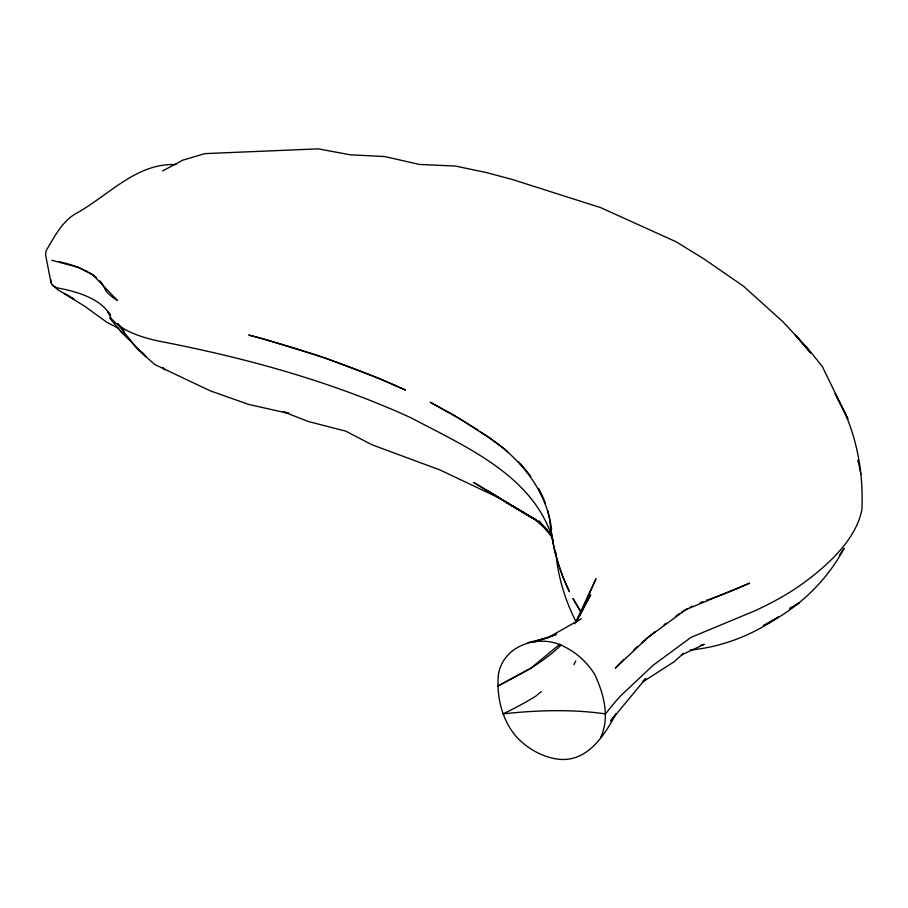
<?xml version="1.0" encoding="UTF-8"?>
<svg xmlns="http://www.w3.org/2000/svg" width="908" height="908" viewBox="0 0 908 908"><rect width="100%" height="100%" fill="white"/><g stroke="black" fill="none" stroke-linecap="round" stroke-linejoin="round"><path stroke-width="1.36" d="M600.846 737.058C610.062 716.866 603.661 693.269 594.581 674.201C587.306 662.602 577.079 653.136 564.867 646.95C540.249 633.353 503.679 644.43 498.447 674.179C496.301 696.209 501.784 720.067 516.618 737.035C525.868 746.853 537.502 754.207 550.577 757.669C583.606 766.908 602.424 739.089 616.033 713.87L610.539 721.065L645.826 678.503L643.057 680.989M581.143 612.389L573.084 598.712L581.143 612.389L596 578.771L575.831 621.901M579.247 616.078L580.518 613.615M573.879 664.633L575.774 660.945M576.319 622.105L590.654 594.797L574.775 623.864M839.389 555.287L844.134 548.262C826.348 581.676 797.303 609.177 763.276 625.68L778.417 617.009C752.369 635.225 721.928 647.029 690.228 650.071M559.827 644.192L530.522 668.447L497.516 686.289L530.522 668.447A235.603 83.661 -11 0 0 560.985 645.134M541.316 691.578L535.89 696.073A235.603 83.661 -11 0 1 502.884 713.926A205.299 72.901 -11 0 1 605.591 713.949A601.289 213.528 -11 0 1 620.754 695.744L653.113 665.28L691.022 637.359L754.979 610.766A227.216 80.687 -11 0 0 801.208 584.627A364.653 129.492 -11 0 0 861.919 509.082C863.701 469.549 855.461 428.054 835.02 393.845M642.626 681.987L674.201 661.728L683.656 653.261L681.522 654.952L704.188 644.362L700.374 645.406M789.994 608.383L799.449 602.753L794.636 605.579M789.824 608.405L792.23 606.987M581.336 618.791L547.967 637.677L534.142 641.831L556.581 634.283L547.967 637.677L528.206 642.569M162.657 170.886L182.939 160.114L204.924 153.622L318.22 148.855L350.318 154.814L384.765 156.562L419.394 164.45L455.464 166.051L486.552 172.599L512.702 179.602L600.653 207.626L675.858 241.664L703.825 258.814L743.675 286.349L782.878 321.727L807.893 348.479L822.342 366.56L847.868 418.951L836.643 397M175.936 164.564C136.461 162.759 108.449 195.629 76.385 213.278C61.846 221.37 54.48 236.988 46.16 250.574L45.582 254.842L50.95 282.467M287.7 413.174L248.883 404.491L210.304 390.86L154.814 364.551L137.097 348.763L117.302 323.691M288.812 413.026L283.285 411.767L308.595 421.584L345.732 431.13L371.951 444.75L440.062 470.004L500.467 498.617L473.749 482.5L537.661 521.283M259.733 337.889L248.747 335.052C302.307 349.194 354.96 367.07 405.399 390.054L379.113 378.432L323.475 357.411M51.892 260.29L78.304 267.395L92.877 274.92L117.507 300.537A193.972 68.883 -11 0 1 105.918 290.946L102.456 284.079A178.513 63.39 -11 0 0 99.846 280.856M260.982 338.253L322.204 356.957M118.823 328.56L106.962 322.329L85.182 306.62L64.116 293.352L74.036 299.243L57.953 289.89L52.414 284.953M536.662 520.193L503.622 500.614L536.514 520.148M474.067 427.543L453.478 414.967L430.199 402.233L459.096 418.406L488.198 437.123L503.395 448.155A756.364 268.586 -11 0 1 507.697 451.741M517.605 509.195L487.108 490.558L531.589 517.776M475.213 428.247L478.459 430.46M480.627 431.947C515.778 453.625 546.468 487.21 551.599 529.602M128.891 338.378L120.389 331.011L109.607 318.016M534.256 518.752L549.374 532.44M130.491 340.432L120.389 331.011L145.95 356.662L142.318 352.372M547.535 530.147L538.875 520.897L552.529 537.911M110.56 314.917L107.836 311.705A178.513 63.39 -11 0 0 57.261 287.915A39.396 13.995 -11 0 1 50.962 279.675M117.813 323.475L124.169 330.966M528.638 473.567L523.78 467.597A756.364 268.586 -11 0 0 518.513 461.877M110.413 314.974L107.836 311.705L111.287 318.572A193.972 68.883 -11 0 0 161.556 341.635C246.942 358.217 331.465 381.519 410.768 417.68C465.668 446.815 535.811 476.382 553.551 542.167M555.571 551.394L555.946 554.005A1482.412 526.413 -11 0 0 556.218 556.513M550.577 526.368L552.688 541.327A1482.412 526.413 -11 0 0 558.114 563.323L563.21 577.67L569.498 591.766C558.091 568.919 552.166 543.824 549.454 518.547A756.364 268.586 -11 0 0 547.694 510.841M709.636 599.189A227.216 80.687 -11 0 0 749.611 583.14L685.654 609.722L647.745 637.643L615.386 668.106A601.289 213.528 -11 0 1 623.739 659.401M681.59 612.208A76.181 27.047 -11 0 1 687.844 608.508M690.114 607.316A76.181 27.047 -11 0 1 692.486 606.135M700.102 602.753A76.181 27.047 -11 0 1 702.803 601.686M706.492 600.302A76.181 27.047 -11 0 1 708.388 599.632M59.179 261.731A178.513 63.39 -11 0 1 83.695 269.71M84.955 270.323A178.513 63.39 -11 0 1 87.395 271.571M88.553 272.218A178.513 63.39 -11 0 1 96.645 277.803M857.776 460.163A1069.408 379.76 -11 0 1 860.863 474.044M576.035 621.719A1482.412 526.413 -11 0 1 556.513 559.01M633.761 649.822A601.289 213.528 -11 0 1 637.62 646.337M641.581 642.864A601.289 213.528 -11 0 1 655.247 631.571M664.089 624.761A601.289 213.528 -11 0 1 666.097 623.251M675.438 616.464A601.289 213.528 -11 0 1 679.717 613.456M529.341 474.419A756.364 268.586 -11 0 1 530.805 476.394M538.58 488.549A756.364 268.586 -11 0 1 545.299 503.27M165.04 369.704L162.929 367.944L165.04 369.704M810.481 352.724L795.385 335.097L810.481 352.724"/></g></svg>
